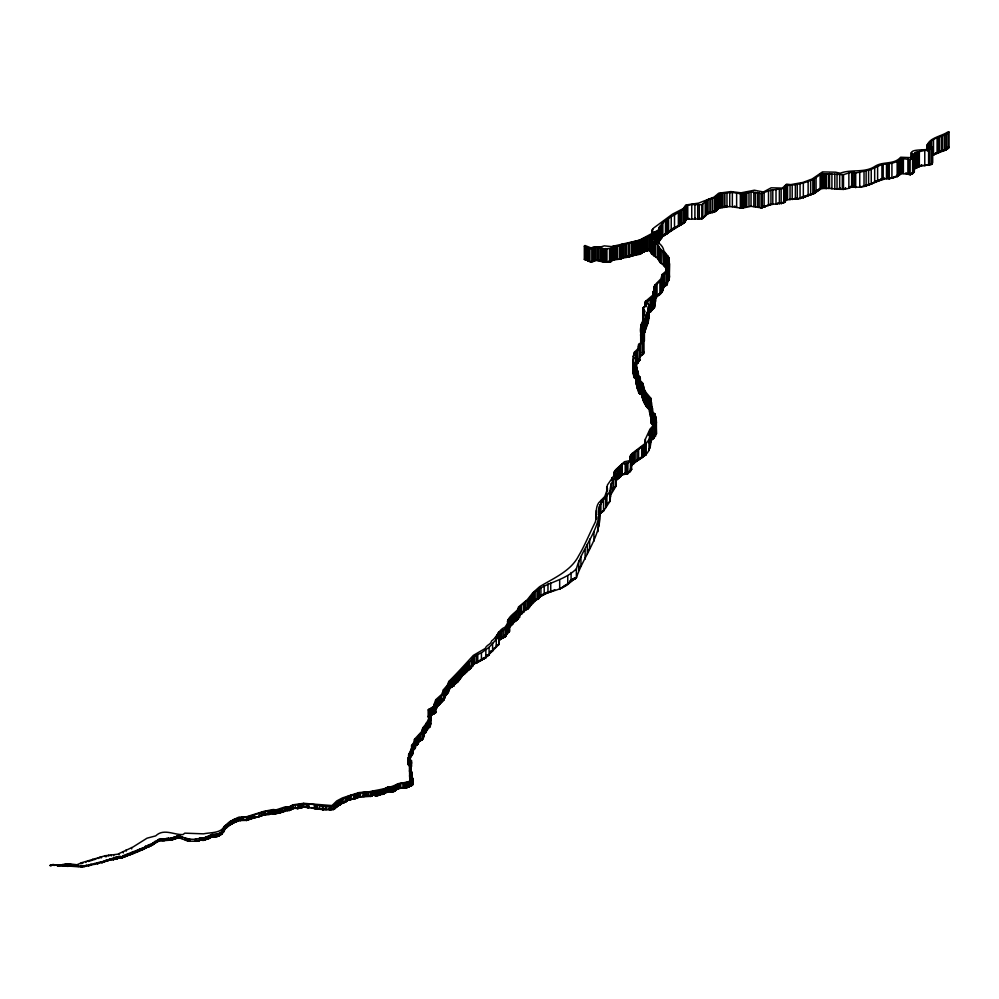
<?xml version="1.0" encoding="UTF-8"?>
<svg xmlns="http://www.w3.org/2000/svg" width="999" height="999" viewBox="0 0 999 999"><rect width="100%" height="100%" fill="white"/><g stroke="black" fill="none" stroke-linecap="round" stroke-linejoin="round"><path stroke-width="1.5" d="M927.234 150.974C924.15 138.049 940.371 137.188 947.764 131.993L949.05 132.105C943.168 137.325 933.116 136.738 928.546 143.968L928.795 146.054L932.567 147.34L931.805 148.963L915.858 152.36L913.81 154.333L913.71 157.555L910.126 159.615L901.51 158.416L897.152 161.526L891.92 163.262L881.93 164.485L871.24 169.38L859.752 172.265L855.693 172.827L851.685 172.128L843.506 174.625L821.166 173.601C811.625 182.355 797.976 184.89 785.626 185.577L785.339 187.275L783.728 188.499L770.953 190.147L761.088 193.469L751.036 191.97L741.845 193.931L732.354 192.42L719.692 193.594L715.321 197.303L707.417 199.85L701.798 204.72L691.745 204.52L686.6 205.432C679.22 215.409 662.262 217.57 658.191 230.282L652.822 234.478L651.648 237.325C655.656 241.783 662.774 243.694 663.86 250.886L669.13 257.854L669.255 266.521L667.569 268.481L666.995 271.441L663.261 275.287L661.962 279.096L655.681 285.477L654.407 294.767L651.086 298.676L646.877 301.611L646.803 302.597L649.075 304.695L648.176 309.515L645.017 319.543L642.145 324.55L644.392 328.434L642.195 330.419L643.056 333.329L641.795 336.775L643.918 340.559L640.272 343.818L639.298 346.491L639.884 347.752L635.164 353.908L636.488 355.894L635.764 362.337L638.261 375.137L640.234 377.235L639.785 380.307L642.619 382.879L643.581 387.949L645.841 392.245L650.749 398.151L652.522 412.063L654.994 413.898L656.43 422.752L653.933 427.122L651.086 429.782L649 439.485L646.203 443.531L632.367 454.12L630.993 455.919L631.58 458.703L630.469 460.726L627.896 463.012L622.215 464.098L615.109 471.615L615.884 475.874L611.051 484.028L610.164 490.834C605.369 499.388 596.191 505.032 598.888 516.233C595.491 535.239 581.368 550.312 576.373 568.806C564.822 580.444 547.764 582.117 535.164 591.52C531.268 594.268 530.244 600.337 525.224 601.623L519.355 607.355L519.592 608.841L518.331 610.576L509.577 618.806L508.741 620.891L509.502 623.376L505.082 628.933L499.413 632.467L498.913 636.55L489.085 647.265L481.418 652.871L474.375 656.018C470.616 662.437 463.623 666.121 459.652 672.102L459.49 672.752C452.997 678.421 447.028 684.128 444.143 692.232L440.147 697.464L436.888 699.962L435.177 704.12L435.864 705.794C429.046 708.154 430.507 710.451 429.92 715.421L430.844 717.919C429.845 721.415 426.298 723.164 425.337 726.735C422.127 729.507 425.799 735.676 422.614 739.347L419.243 741.32L417.944 744.243L415.209 745.916L415.309 748.076L413.374 750.261L412.824 753.658L409.915 759.04M415.209 739.884L415.596 747.302L412.737 749.475L415.309 748.076L415.209 739.884L417.944 738.174L419.243 735.202L422.614 733.241L424.35 728.696M652.822 239.061L652.822 234.478L650.611 235.639L649.85 237.6L651.623 240.21L657.904 245.005C660.039 250.162 665.371 252.435 668.006 257.442L667.195 259.016L668.368 262.662L666.808 264.473L665.858 271.241L662.15 274.5L660.888 278.833L654.77 285.152L653.908 287.55L654.445 289.56L653.059 291.72L653.196 294.83L645.354 301.536L646.453 305.07L643.006 307.804L644.68 311.076L643.431 314.098C644.38 321.216 638.411 326.873 641.121 334.403M823.114 187L813.673 192.819C824.5 182.792 839.472 193.644 851.685 187.025L859.752 187.225L859.752 185.901M651.198 413.386L650.349 413.961L651.111 413.261L650.249 413.748L649.675 412.899L649.612 409.902C643.893 405.569 642.807 398.663 644.417 391.371L642.919 388.873L642.394 383.753L638.848 381.281L636.188 372.127L636.151 367.782L633.89 365.334L633.204 361.7C631.705 359.628 635.664 358.254 633.291 356.531L634.402 352.235L638.548 348.089L638.623 344.405L642.881 341.246C639.897 338.074 639.847 331.98 642.769 329.021L643.056 327.647L641.121 324.613M343.044 799.138L343.044 803.071L347.802 800.336L353.521 798.775L347.802 800.336L335.102 807.217L341.346 803.696L341.346 799.774C350.474 795.254 360.726 791.62 371.216 792.145L373.489 790.796C380.744 792.906 386.725 785.938 394.093 786.925C399.038 781.905 406.893 784.065 412.487 780.069L412.937 778.646L411.176 776.086L412.112 774.774L410.264 773.438L411.85 772.439L410.264 770.691L411.138 768.094L410.152 766.121L411.001 764.934C413.249 761.126 407.854 759.115 409.902 757.504L409.915 753.271L412.824 747.801L413.374 744.367L415.596 741.32M644.417 391.371L645.816 394.468L649.612 398.351L651.685 408.179L651.161 411.888L654.695 415.784L653.146 420.754L654.233 424.363L649.999 429.108L645.317 439.235L645.491 443.169L631.73 453.721L630.144 456.293L630.456 458.878L629.57 460.676L624.45 461.725L615.659 469.73L614.11 472.102L614.722 474.438L607.367 485.077L607.042 490.222L604.782 496.503L598.638 502.884C594.83 508.479 597.152 515.746 595.342 521.99C589.61 533.241 585.114 544.93 578.633 555.844C570.891 571.116 553.596 578.159 539.585 586.725L532.792 592.819L527.297 599.712L518.381 607.105L517.944 609.315C514.71 613.249 508.916 616.083 507.579 621.353L507.942 622.914L504.957 627.26C498.151 629.882 497.402 637.125 491.633 640.883C490.996 644.655 486.426 644.742 485.252 648.438L473.339 655.381C465.284 664.135 457.167 673.214 448.763 681.505L447.277 685.326L443.431 689.722L442.295 695.304M568.556 583.166L576.373 577.784C584.315 554.02 604.083 533.229 599.363 506.331M442.295 692.569L442.17 693.943L435.726 699.737L434.128 704.295L434.827 705.769L428.246 709.765L429.458 712.175L428.946 716.57C428.908 719.892 425.624 724.625 423.176 727.359L422.215 730.931L414.498 739.31L414.498 741.433L411.588 745.629L411.938 747.652L408.603 754.832L408.491 764.809C411.551 766.295 408.154 770.042 410.114 772.764M839.709 188.062L839.672 189.31L840.221 188.037M913.81 154.333L914.31 171.603L912.611 173.689L910.126 174.713L905.731 173.302M650.162 299.176L650.162 312.088L654.407 307.729L655.681 298.526L655.681 285.477M508.653 627.472L519.592 617.22L519.592 608.841M644.417 403.047L642.22 397.452L643.206 395.866L638.848 393.019L637.15 388.024L635.938 381.63L637.012 379.982L633.89 377.335L633.728 362.187M429.008 718.056L428.309 716.832L435.864 712.424L435.177 710.764L436.888 706.68L444.006 699.974L444.143 692.232M663.261 275.287C664.323 283.354 665.159 294.168 655.481 296.978L659.914 294.143L659.914 280.994M410.377 771.128L409.453 765.846L410.139 760.614L407.829 758.441L409.49 756.817L408.603 754.832M669.605 263.724L669.255 279.882L667.569 281.805L666.995 284.703L662.861 287.675M650.611 235.639L646.852 237.45C638.448 241.209 628.92 242.47 620.229 245.816L613.074 246.441L611.026 248.314L604.595 248.888L595.704 247.04L594.929 247.39L594.929 260.714L596.465 259.902L591.146 261.9L584.328 259.403L584.328 246.154L585.002 245.517L591.183 247.977L594.03 246.741L601.273 246.765L604.295 245.854L611.438 246.591L639.31 240.26L652.16 233.354L652.247 229.945L653.746 227.947L672.452 214.161L683.328 208.554L685.726 205.007L698.538 203.134L714.06 197.103L718.668 193.207L730.856 191.583L741.071 192.819L754.37 190.21L763.436 191.995L771.166 187.8L782.404 188.087L786.538 184.166L790.758 184.615L802.946 182.417L812.162 178.996L822.464 171.915L835.551 172.178L840.221 173.214C851.697 168.843 864.859 173.451 875.499 165.984C883.566 161.226 894.192 164.885 900.661 157.23L910.913 157.63L912.262 155.981L911.712 153.172C909.702 147.215 940.696 152.522 927.272 145.392L927.234 144.843M641.246 457.554C652.384 453.284 651.036 439.285 651.086 429.782M499.125 633.466L498.913 644.43L485.851 657.654L472.689 664.173L474.525 662.599M395.454 789.834C398.888 787.1 406.456 789.272 410.764 785.763L412.088 784.652L412.112 774.774M341.346 799.774L333.591 805.694L322.852 806.243C310.951 803.283 298.639 802.934 287.4 807.542L287.4 810.838L293.356 808.079L297.877 808.528L298.951 807.642C289.573 808.366 280.494 814.784 270.567 813.723L263.798 814.834L246.641 820.391L238.586 820.541L228.022 825.773L223.514 830.094L224.226 826.485L229.695 821.64L238.286 817.394L246.84 816.67L263.536 811.425L273.264 809.515L276.036 809.889L285.527 806.755L289.235 806.867L293.356 804.757L303.708 803.321L332.005 805.569L336.725 800.948L342.42 797.926L358.878 792.582L369.38 791.72C378.459 789.722 388.424 788.561 396.803 784.352C401.748 782.155 407.692 783.391 412.088 779.607C410.339 776.111 410.901 773.401 409.877 771.228L410.377 768.468M53.734 864.635L58.616 865.371L66.671 863.81L70.642 864.01L61.414 864.947L58.779 866.083L56.269 865.221C55.245 865.047 48.951 864.36 51.024 865.671L53.734 864.747L67.607 866.358L74.775 865.683L81.881 862.636L105.232 855.718L117.657 854.22L132.892 847.077L147.028 838.186L155.719 835.876C163.711 828.059 174.126 835.127 183.042 834.54L184.84 833.154L203.534 833.84C210.002 832.392 219.768 833.391 223.514 827.509M785.401 186.438L785.339 201.736L783.728 202.859L770.953 204.595L761.088 207.842L751.036 206.318L741.845 208.217L729.757 206.531L719.692 207.742L716.458 209.628L720.566 207.23M653.733 425.899L651.073 422.664L651.685 419.68L650.486 416.521L650.561 404.12M611.051 484.028L610.164 501.061L603.546 510.964L598.364 514.66M595.704 247.04L595.704 260.364L604.595 262.225L609.565 262L612.437 260.09L619.417 259.216L625.187 257.43L625.249 256.718M723.988 193.331L723.988 207.442L727.047 206.156L726.985 206.843L726.985 192.607M53.259 864.485L49.95 865.521L53.734 864.747M907.941 159.103L907.941 174.276L901.51 173.551L897.152 176.573L891.92 178.234C880.369 177.972 871.041 185.939 859.752 187.225L859.752 172.265M424.388 735.426L424.163 733.703L430.332 726.086L430.894 713.661M449.125 682.479L448.376 692.444L442.832 699.225L444.667 698.401L444.617 690.659M49.95 865.521L53.259 864.56L51.898 865.284M652.409 428.209L652.409 439.398L649.712 441.583L655.444 436.163L655.606 423.763M633.766 376.123L632.904 372.377L633.616 370.891L633.578 355.182M649.862 250.362L651.623 253.896L657.904 258.604C659.19 263.436 664.71 264.373 666.233 269.118L666.233 255.619M596.515 519.205L596.903 516.758M348.813 795.978L348.813 799.987L360.477 796.94L371.216 796.328L373.489 795.042C379.595 797.664 384.003 791.42 389.847 790.983L393.156 791.22L399.762 787.736L399.088 788.486L399.101 783.428M601.273 260.127L600.274 260.702L600.387 260.065M649.775 409.041L647.839 407.729L648.751 407.08L646.728 407.142L646.977 405.631M382.167 790.059L382.167 794.38L389.048 791.583L389.148 786.737M152.36 844.305L159.166 840.983L171.341 840.097L178.684 837.699L188.649 841.158L196.528 841.283L200.774 840.022L204.37 840.246L211.888 836.925C217.982 837.911 225.637 833.303 224.912 826.523L230.682 821.44L238.586 817.769L246.641 817.469L263.798 811.775L278.072 810.164L287.4 807.542M224.787 829.794L224.912 826.523M431.106 708.466L430.994 719.642L430.194 721.028L430.332 709.377M634.003 369.642L633.578 367.32M644.467 332.842L648.176 322.24L648.189 306.518M381.293 794.018L382.242 793.93L376.76 795.716L376.76 791.458M408.491 764.809L409.091 763.648L407.829 764.048L410.227 764.984L409.665 765.646M599.363 516.346L599.75 504.632M270.617 813.211L269.206 814.447L265.359 814.535L269.206 814.447L271.528 812.936L270.567 813.723L270.567 810.564M781.156 189.236L781.156 203.646L785.401 201.011L785.626 185.577M241.558 816.907L241.558 819.692L240.26 820.579L242.432 819.455L246.641 820.391L253.009 817.769L253.009 814.759M650.449 414.16L650.561 415.621M246.84 819.555L246.641 820.391L250.974 818.094L250.037 818.231M461.763 669.005L461.85 676.685L458.691 680.744L455.157 683.291M635.064 366.383L635.064 378.384L636.45 378.584L636.163 380.981M410.589 779.47L411.176 779.17L410.264 778.671L411.089 779.657M499.125 641.383L499.413 632.467M588.473 260.652L587.774 260.901L587.687 259.877L588.286 261.301L588.286 248.064L584.328 246.154M651.922 251.835L651.485 253.284L651.485 239.573M622.227 474.163L620.529 475.274L627.896 473.663L631.58 469.43L630.993 466.67L632.367 464.797L632.367 454.12M659.565 227.185L658.878 243.082L658.878 229.27M639.435 381.805L639.435 393.569L641.158 393.806L639.947 393.993L640.222 393.206L638.848 393.019L638.711 380.394M411.513 760.651L411.513 766.221L409.64 768.918L409.665 760.002M902.959 172.777L902.709 173.514L902.709 158.366M322.739 808.216L322.252 809.59L303.571 807.055L297.877 808.528L293.981 808.029L289.036 810.589L289.036 807.267M648.176 322.24L649.075 317.52L649.075 304.695M635.589 241.321L635.589 254.857L636.987 254.608L628.159 257.168L625.187 257.43L625.187 243.893M668.356 231.793L683.366 223.414L686.6 219.28L689.035 218.356M409.553 775.998L410.264 776.023L409.553 775.998L410.127 774.749M785.626 200.125L796.99 198.389L797.277 199.151L803.333 197.59L814.372 193.406L820.117 189.323L820.117 174.6M594.929 260.714L595.242 259.927L591.146 261.9L589.298 261.626L589.298 248.464L588.286 248.064M404.97 782.879L405.332 788.136L402.26 787.537M742.357 206.955L741.845 208.217L746.216 206.181L745.516 206.868L745.516 192.607M308.878 807.492L307.305 807.492L309.603 807.167L308.878 807.492L308.878 803.97M412.937 778.646L412.962 784.265L412.112 784.29L412.662 778.071M626.997 256.656L628.608 256.131L628.159 257.168L632.042 255.02L629.283 256.805L629.283 243.232M407.992 763.661L407.829 758.441M507.504 624.912L507.042 633.99L505.082 636.962L499.4 639.772M643.306 329.208L643.331 354.121L639.797 356.069L643.331 354.121L643.918 352.847L643.918 340.559M864.023 171.578L864.023 186.501L869.093 184.116L868.593 185.165L876.148 181.094M611.051 494.318L615.884 486.301L616.021 474.55M635.589 254.857L636.188 254.146L633.428 255.457L635.289 254.283L633.428 255.457L633.428 241.895M390.484 787.349L390.484 791.757L391.133 791.807L388.536 791.146L386.888 791.932L386.888 787.562M684.877 208.292L684.877 222.215L662.762 236.326L659.565 240.984M290.359 809.652L289.036 810.589L293.981 808.029M299.613 804.52L299.613 807.954L303.708 806.767L307.567 806.892L303.571 807.055L303.708 803.321M268.843 814.048L269.618 813.648L267.982 814.197L267.982 811.101M375.636 794.28L374.95 795.616L378.109 794.767L375.774 795.816L375.774 791.57M54.495 864.884L53.009 864.984L81.618 867.007L88.511 865.821L115.385 858.616L121.279 858.016L134.028 853.358L144.43 848.838L144.793 846.653L151.561 843.918L159.166 839.197L171.341 838.223L178.684 835.639L185.939 838.386C190.734 839.497 196.204 839.997 200.774 837.736L203.359 838.198L211.888 834.452L218.356 833.803L221.84 831.53L224.787 827.222M391.133 787.387L391.133 791.807L393.656 791.583L396.753 789.297L396.753 784.764M586.7 247.028L586.7 260.302L586.738 259.253L585.302 259.79L585.764 258.966M466.221 671.278C471.328 669.78 472.465 663.935 477.047 661.975M144.43 848.838L149.4 845.666M458.691 673.563L458.691 680.744C455.519 684.627 450.636 686.675 447.864 691.008L448.851 691.121L448.976 683.204M801.985 197.49L800.062 198.489L802.147 197.228L800.062 198.489L800.062 183.903M508.816 628.271L510.414 626.198L510.414 617.994M297.477 807.916L297.877 808.528L298.301 807.816M913.173 169.655L919.342 166.508L931.805 164.198L932.567 162.575L932.567 147.34M639.472 357.417L642.07 354.87L642.045 335.327M663.261 288.499L664.572 286.401L664.572 273.227M723.988 207.442L725.699 206.331L723.988 207.442L725.049 206.531M69.555 865.783L83.941 866.021L101.836 861.825L115.385 857.404L120.142 856.493L121.279 856.755L121.279 858.016L122.415 857.791L122.827 855.831L144.43 847.327M122.415 857.791L125.462 855.644L122.827 857.154L122.827 855.831M643.094 308.529L643.094 321.278L643.693 306.681M523.164 611.176C532.617 606.505 536.95 595.691 547.627 592.057M426.373 728.92L425.924 729.607L426.873 729.595L426.873 723.338M924.013 165.085L925.211 164.922M528.421 599.8L528.421 608.341L525.224 610.114L519.355 615.734L519.592 617.22M626.548 463.236L626.548 473.863L631.58 469.43L631.58 458.703M529.108 598.963L529.108 607.517L527.297 608.254L528.396 606.743M631.081 465.134L630.706 465.659L643.856 456.043L643.856 445.067M599.75 514.622L600.911 512.924L600.911 502.909M810.651 180.07L810.651 194.705L811.138 193.993M641.708 447.015L641.708 457.929L633.978 462.624L635.102 462.162L635.102 451.486M277.66 812.512L275.662 813.661L276.873 812.874L275.662 813.661L275.662 810.439M926.16 164.91L928.608 165.185L929.207 164.323L924.774 165.597L924.774 150.275L921.952 149.912M403.109 787.487L402.759 783.266M638.548 360.364L639.884 360.027L638.548 359.515L639.298 358.778L639.884 360.027L635.963 363.599L637.924 362.912L639.884 360.027L639.884 347.752M644.168 400.611L642.919 400.574L643.581 399.625M364.111 792.482L364.111 796.628L365.634 795.579C361.426 797.664 368.806 794.33 370.317 796.39L371.104 795.266M913.81 169.555L917.132 166.284M787.249 198.639L786.45 199.75L786.45 185.19M406.306 782.966L406.306 787.874L409.44 785.826M740.346 193.806L740.346 208.104L741.071 207.118M412.712 746.54L412.824 753.658L411.938 753.496L412.712 752.434L411.576 752.197M601.823 259.89L601.073 260.914L601.073 247.565M59.166 865.246L58.779 866.083L58.616 865.371M803.333 183.004L803.333 197.59L804.195 196.428M340.422 800.449L340.422 804.357L333.591 809.427L322.852 809.864L322.252 805.968M450.124 680.931L450.124 687.986L447.864 691.008L448.976 690.234M444.143 699.088L444.617 697.552M430.332 715.846L435.864 712.424L435.864 700.586M386.888 791.932L387.849 791.27L382.167 794.38L382.617 793.793M636.987 254.608L644.005 251.199L640.446 254.046L636.987 254.608L636.987 241.046M656.38 420.467L656.43 433.978L654.233 435.601M635.814 364.91L637.924 362.912L637.924 350.686M655.681 298.526L656.83 296.578L656.83 283.504M641.795 383.129L641.795 394.892L642.619 394.63L641.52 394.617L642.619 394.63L642.494 396.041M471.228 660.464L471.228 667.832L460.751 676.51M406.306 787.874L412.487 785.089L412.937 783.74L412.1 782.766M422.614 733.241L422.614 739.347L419.243 741.32L419.243 735.202M668.368 276.061L669.305 274.95L668.855 260.177M224.226 826.485L224.226 829.045L235.077 821.702L230.682 824.138L230.682 821.44M525.224 601.623L525.224 610.114L522.002 612.537L520.979 613.711L521.653 614.11L521.653 605.694M389.985 787.187L389.985 791.583L389.048 791.583L389.048 787.212M391.645 787.287L391.645 791.72L393.156 791.22L392.819 787.15M226.386 824.824L226.511 827.996L224.226 829.045L227.547 826.847L227.547 824.237M533.503 593.031L533.503 601.648L531.905 602.472L539.248 598.201L539.248 589.497M377.672 791.245L377.672 795.529L380.257 794.118L378.384 795.379L378.384 791.096M686.6 205.432L686.6 219.28L701.798 218.831L707.417 213.948L715.321 211.476L718.406 208.466L718.543 194.081M713.611 211.426L712.649 212.512L714.06 211.301L712.649 212.512L712.649 198.314M430.744 708.803L430.744 715.309L428.309 716.832L429.345 715.172M597.702 259.915L597.277 260.389L597.277 247.04M235.289 819.255L235.289 822.04L236.85 820.878M260.989 813.186L260.989 816.27L261.95 815.234L259.315 816.695L253.621 817.994L253.621 814.984M949.05 132.105L949.05 147.502L946.253 149.75L933.503 154.92L933.503 139.598M506.193 627.21L506.193 635.239L504.957 635.314L509.502 631.493L509.577 618.806M881.93 164.485L881.93 179.495L883.091 178.247L882.229 178.496M349.076 795.591L349.076 799.6L343.044 803.071L346.578 801.098L346.578 797.115M609.565 248.589L609.565 262L611.438 260.027M399.101 787.999L395.217 790.109M306.606 806.792L306.156 807.254L306.156 803.758M626.098 472.877L622.215 474.662L615.659 480.232L620.816 476.436L620.816 465.884M587.712 550.586L589.647 548.638L589.647 539.098M638.848 393.019L639.785 392.095L638.711 392.182M411.376 760.276L411.251 766.882L409.64 768.918L410.976 768.543L410.939 762.287M915.858 152.36L915.858 167.62L917.369 166.146M502.647 636.675L498.701 639.597L505.731 636.138L505.731 628.096M390.484 791.757L389.985 791.583M316.833 808.391L312.849 807.829L317.532 809.128L318.394 808.291M584.328 259.403L585.002 258.753M302.085 804.22L302.085 807.679L302.722 803.621M353.509 795.241L353.509 799.3L354.208 798.626M394.355 790.496L392.819 791.608L396.528 789.734L396.528 785.202M608.191 502.922L610.164 501.061L610.164 490.834M808.129 181.031L808.129 195.617L809.689 194.33L803.333 197.59L804.994 196.016M711.825 211.8L710.764 212.799L710.764 198.626M299.613 807.954L300.05 804.12M539.385 596.815C549.438 590.446 562.749 590.684 571.091 581.468L571.091 572.527M346.578 801.098L345.329 802.247L345.329 798.288M667.307 281.656L669.255 279.882L669.305 261.551M636.962 375.037L636.962 386.913L638.261 387.013L637.15 388.024L637.062 375.587M499.413 640.359L501.598 638.548L501.598 630.569M386.026 787.999L386.026 792.357L387.849 791.27L382.167 794.38L383.004 793.618M611.538 247.839L611.538 261.301L609.565 262L613.811 259.34L613.074 259.902L613.074 246.441M655.506 300.811L654.47 301.735L655.456 301.91L655.506 287.737M409.727 771.965L409.453 761.35M407.305 787.037L405.332 788.136L408.017 786.762L405.332 788.136L405.332 783.278M399.762 787.736L397.627 789.023L397.627 784.465M621.803 257.655L622.577 257.28L619.417 259.216L623.051 257.093L619.417 259.216L619.417 245.717M263.798 814.834L265.422 814.26L263.798 814.834L263.798 811.775M664.997 253.334L664.997 266.87L666.383 266.845L664.035 265.771L664.909 265.022M137.6 850.087L137.6 851.573L151.561 845.516L158.941 840.758M234.053 819.242L234.053 822.015L228.022 825.773L230.532 823.863L228.022 825.773L229.533 824.962L229.533 822.277M579.045 567.345L580.931 565.721L580.931 556.418M329.695 806.156L329.695 809.802L333.591 809.427L334.877 808.616L334.877 804.857M913.373 169.443L915.746 167.432M662.762 222.465L662.762 236.326L666.72 233.816L666.72 219.93M645.841 403.871L645.067 404.533L645.067 392.944M295.929 807.916L295.354 808.403L295.354 805.019M654.845 298.926L656.468 297.577L656.468 284.515M781.156 203.646L785.339 201.736L785.339 187.275M329.782 809.19L328.571 809.315L330.319 809.265L329.046 809.802L329.046 806.181M381.668 794.043L379.795 794.63L379.795 790.359M410.477 778.92L409.715 778.533L409.553 770.704M897.452 175.087L897.152 176.573L899.15 175.137L899.15 160.027M916.907 152.347L916.907 167.607L918.581 166.246M716.333 208.816L718.805 207.505M715.421 210.327L714.797 210.826L717.694 209.403L717.694 195.192M147.964 845.341L147.964 846.902L149.063 846.653L154.608 843.343L154.608 841.658M633.428 255.457L634.565 254.545M740.346 208.104L741.67 207.055M701.798 204.72L701.798 218.831L706.318 215.247L706.318 201.111M238.586 817.769L238.586 820.541L240.409 819.979L239.211 820.516L239.148 817.332M242.432 819.455L241.271 820.366L241.271 817.557M789.635 199.201L790.758 199.188M453.996 678.483L453.996 685.601L453.209 685.351L455.819 683.291L455.819 676.148M685.401 219.892L687.262 218.444M924.774 165.597L925.561 164.985M625.187 257.43L626.048 256.768M413.374 749.575L415.309 748.076L413.723 748.413M701.798 218.831L705.219 216.196L705.219 202.06M377.672 795.529L378.883 794.605M391.645 791.72L392.669 791.108L391.133 791.807L391.808 791.295M668.668 271.653L669.13 257.854M436.888 699.962L436.788 707.966L434.84 709.452L436.238 708.84L436.238 702.147M678.358 212.088L678.358 226.074L685.576 220.966L685.576 207.068M252.372 815.259L252.372 818.256L253.009 817.769L250.437 818.993L250.437 816.021M455.082 683.304L459.49 679.932L459.652 672.102M450.124 687.986L448.763 688.511L453.996 685.601L452.447 685.938M393.656 787.112L393.656 791.583L396.528 789.734L395.542 790.484L395.542 785.963M438.736 698.276L438.736 705.044L435.864 707.242L436.838 707.142M389.048 791.583L389.847 790.983M632.429 241.933L632.429 255.482L633.129 254.945L631.743 255.544L631.743 242.008M424.388 732.841L426.061 732.304L426.061 726.036M334.215 808.104L340.422 804.357L335.577 807.267M411.938 753.496L412.712 752.909M387.412 786.962L387.412 791.283L382.167 794.38L384.378 792.806M910.126 159.615L910.126 174.713L914.31 171.603L914.41 153.446M371.216 792.145L371.216 796.328L372.664 795.241L372.664 791.021M393.656 791.583L396.528 789.734M630.918 255.12L628.159 257.168L628.159 243.606M646.203 443.531L646.203 454.545L636.363 460.539L642.482 457.18L642.482 446.241M474.625 662.724L472.689 664.173L475.212 662.749M284.016 810.826L282.18 812.199L282.18 808.953M900.274 159.128L900.274 174.263L897.152 176.573L897.152 161.526M424.163 733.703L426.061 732.304L424.85 732.317M250.437 818.993L251.835 817.956L248.763 819.367L248.763 816.42M262.138 812.437L262.138 815.509L263.536 814.485L260.989 816.27M366.171 795.666L365.334 796.265L365.334 792.12M599.425 259.965L598.651 260.527L598.651 247.19M58.267 865.646L55.382 864.822M508.978 627.21L511.401 625.424L511.401 617.182M643.806 352.285L642.794 353.022L643.806 352.285L642.282 352.297M235.077 821.702L230.682 824.138L239.148 820.092L238.286 820.142M800.062 198.489L801.46 197.477M524.375 602.784L524.375 611.251L520.979 613.711L523.801 612.125L523.801 603.671M512.125 623.463L514.335 621.853L514.335 613.548M649.612 398.351L649.675 412.899L651.111 413.261M876.498 181.069L874.674 182.355L874.674 167.345M228.022 825.773L234.053 822.015M770.579 203.983L768.506 205.444L768.506 191.021M52.522 864.622L51.024 865.559M428.309 716.832L433.091 713.673L428.309 716.832L428.246 709.765M619.63 466.87L619.63 477.41L615.659 480.232L618.169 478.783L618.169 468.244M600.324 513.249L603.546 510.964L603.546 500.886M445.467 695.192L447.515 693.743L447.515 686.788M375.774 795.816L376.985 794.954L376.361 794.467L374.95 795.616L374.95 791.395M622.639 257.492L620.916 258.704L620.916 245.205M531.905 602.472L534.215 600.836L534.215 592.207M249.438 818.418L246.641 820.391L246.204 819.667M460.152 677.31L462.812 675.324L462.812 668.044M423.751 733.928L426.061 732.304L423.963 733.428M396.803 788.86L395.954 789.472L398.489 788.186L395.954 789.472L398.489 788.186L398.489 783.628M624.787 256.843L623.551 257.705L623.551 244.193M639.148 240.821L639.148 254.445L646.116 250.349L645.179 250.537M639.497 356.094L643.331 354.121L642.881 353.546L643.918 352.847M153.509 842.507L153.509 844.143L151.561 845.516L151.561 843.918M612.424 488.711L615.884 486.301L615.884 475.874M397.927 788.248L397.19 788.76L397.19 784.24M812.861 179.433L812.861 194.081L820.117 189.323L810.651 194.705L812.162 193.656M539.373 596.59L541.77 594.917M442.832 699.225L444.617 697.989L443.506 698.563M241.558 819.692L240.26 820.579L240.26 817.781M639.31 253.846L642.807 251.548M944.704 135.09L944.704 150.474L949.05 147.502L947.764 147.415M204.37 837.936L204.37 840.246L206.044 839.272L206.044 836.937M559.677 580.344L559.677 589.123L576.373 577.784L576.373 568.806M252.372 818.256L253.496 817.494M415.209 745.916L417.944 744.243L417.944 738.174M409.091 763.648L407.942 764.435L407.992 758.054M378.384 795.379L380.257 794.118M412.112 784.29L412.937 783.74L411.863 783.204M559.677 589.123L566.021 584.865M722.265 207.005L721.266 207.667L721.266 193.544M655.456 301.91L654.445 302.585L655.257 302.797L655.244 287M881.018 179.071L877.621 181.343L877.621 166.383M941.408 135.926L941.408 151.311L943.056 150.212L937.087 153.122L937.087 137.737M229.533 824.962L227.485 826.335L228.546 825.661L228.546 823.001M354.533 794.942L354.533 799L356.556 797.652L355.369 798.164M619.83 476.386L621.828 475.062L621.828 464.51M467.619 670.242L471.228 667.832L466.558 670.404L471.228 667.832M764.11 206.456L762.312 207.655L762.312 193.257M843.506 174.625L843.506 189.46L845.604 188.062M507.504 632.991L509.09 631.942L509.09 623.826M384.702 792.594L386.313 791.72L383.853 793.156L385.901 791.995M116.234 857.567L116.234 858.753L117.095 858.853L120.205 857.067M124.525 855.531L124.525 856.855L131.244 853.358L127.31 855.594L127.31 854.257M803.333 197.59L806.58 195.442M409.677 757.392L410.851 756.618L410.851 750.811M391.133 791.807L392.27 791.058M410.801 775.536L410.764 785.763L412.487 785.089L412.487 780.069M453.209 685.351L455.119 684.103L455.119 676.972M705.644 214.86L709.452 212.375L708.503 212.75M284.415 810.751L282.18 812.199L285.552 810.539M889.235 178.858L891.995 177.66L889.235 178.858L889.235 163.886M944.804 149.675L945.628 149.151M297.877 805.107L297.877 808.528L299.463 807.504M355.944 798.426L358.878 796.69L355.944 798.426L355.944 794.355M408.803 786.363L410.114 785.526L409.003 786.088M622.901 257.43L620.916 258.704L623.301 257.367M629.283 256.805L632.042 255.02M459.64 678.109L462.25 675.836L462.25 668.543M221.84 831.53L221.84 834.003L218.356 836.238L218.356 833.803M322.852 806.243L322.852 809.864L324.675 808.691M626.198 243.893L626.198 257.455L627.772 256.443M112.987 858.491L112.987 859.652L114.086 859.44L115.385 858.616L115.385 857.404M173.789 838.523L171.341 840.097L171.341 838.223M513.149 622.901L511.013 624.275L513.111 623.576L513.149 614.61M671.053 229.695L674.862 227.26M937.087 153.122L939.672 151.473L932.991 155.207M371.216 796.328L372.352 795.604L372.352 791.395M640.559 382.417L640.559 394.193L641.158 393.806M493.843 648.301L496.278 646.753L496.278 638.91M472.764 658.566L472.764 666.008L471.59 665.309L485.851 657.654L485.851 650.074M196.528 839.123L196.528 841.283L199.313 840.758L200.125 840.234L200.125 837.949M419.717 740.334L423.064 738.199L423.176 731.593M766.483 205.657L764.123 207.155L764.123 192.757M640.384 355.12L639.81 355.469L643.331 354.121M248.901 818.955L246.641 820.391L246.641 817.469M717.02 208.754L719.043 207.48M504.957 635.314L507.042 633.99L507.042 625.923M661.201 279.77L661.201 292.957L657.292 295.417L659.914 294.143M463.449 674.025L467.095 671.728L467.095 664.385M450.287 687.162L453.996 685.601L451.848 686.95L451.848 679.857M213.823 834.64L213.823 837.087L216.246 835.564M642.32 238.724L642.32 252.31L646.116 250.349L638.461 254.458L638.461 240.846M643.306 238.486L643.306 252.11L649.937 249.238M764.572 206.231L762.312 207.655L764.822 206.219M876.173 181.194L871.24 184.278L871.24 169.38M650.386 248.951L646.852 251.149L646.852 237.45M623.076 473.676L620.529 475.274L625.961 472.877M626.548 473.863L630.469 471.403L630.469 460.726M490.159 652.547L492.594 651.023L492.594 643.319M382.167 794.38L386.913 791.408M382.692 789.984L382.692 794.305L384.952 792.894L384.952 788.561M810.651 194.705L812.662 193.456M527.297 608.254L530.094 606.505L530.094 597.976M176.748 837.337L171.341 840.097L176.885 837.349M333.167 808.715L329.695 809.802M649.675 412.899L650.811 412.2M609.565 262L612.162 260.402L612.162 246.94M649.3 311.95L651.935 310.314L651.935 297.39M881.081 179.208L877.621 181.343L880.906 179.483M635.189 461.7L642.482 457.18L637.325 459.827M500.749 638.448L505.731 636.138L503.209 637.687L503.209 629.67M661.475 236.988L667.931 233.017L667.931 219.156M770.766 204.058L768.506 205.444L771.053 204.208M512.425 616.121L512.425 624.387L509.403 626.473M217.57 835.401L215.072 836.95L215.072 834.515M221.341 833.079L223.851 831.53L223.851 828.995M260.876 815.733L258.404 816.52M674.987 227.335L671.103 229.72L677.16 226.161M761.088 193.469L761.088 207.842L763.436 206.393L762.574 206.368M652.285 309.028L654.407 307.729L654.407 294.767M524.35 610.439L529.108 607.517L525.437 609.427M407.979 782.217L407.979 787.162L409.565 786.201L409.565 781.206M128.646 853.92L128.646 855.269L134.303 852.472M660.189 237.787L666.72 233.816M661.962 279.096L661.962 292.282L657.792 294.817L661.201 292.957M279.408 809.864L279.408 813.086L283.778 810.414M662.362 236.014L671.228 230.632L671.228 216.683M625.187 463.186L625.187 473.801L630.469 471.403L630.344 470.217M872.052 183.092L868.593 185.165L868.593 170.267M539.448 596.665L545.766 592.857M116.796 857.342L112.987 859.652L114.935 858.89L114.935 857.691M174.026 837.125L174.026 839.123L176.061 837.886M405.332 788.136L406.431 787.474M716.708 196.316L716.708 210.514L714.61 211.776L714.61 197.59M399.413 783.716L399.413 788.311L400.624 787.574L399.088 788.486M704.532 215.859L707.155 214.285L707.155 200.175M666.321 282.555L667.569 281.805M514.335 621.853L511.625 623.289L516.795 620.192L516.795 611.863M471.59 665.309L473.963 663.885L473.963 656.368M217.133 834.128L217.133 836.55L222.128 833.553L222.128 831.068M629.52 255.732L630.344 255.232M643.306 252.11L647.177 250M717.182 208.978L719.667 207.492M766.708 205.607L764.123 207.155L767.707 205.132M816.645 190.772L822.851 187.075M848.863 172.715L848.863 187.6L851.16 186.226M932.904 154.745L935.364 153.284M213.823 837.087L216.321 835.701M286.676 809.989L285.377 810.763L285.377 807.517M679.62 224.688L682.092 223.214M918.069 151.723L918.069 166.97L921.952 165.16L919.342 166.508L919.342 151.286M476.223 663.086L485.851 657.654L476.223 663.086L476.223 655.556M211.751 836.862L208.104 839.035L208.104 836.7M430.407 712.549L430.332 726.086L426.685 728.259L429.97 726.81L430.094 716.008M644.068 250.899L640.272 253.147L643.943 251.186M932.854 155.207L939.285 151.398M212.775 836.25L208.853 838.586L208.853 836.238M278.072 810.164L278.072 813.373L281.306 811.463M335.676 807.229L338.199 805.731L338.199 801.847M356.843 793.818L356.843 797.889L358.878 796.69M641.046 457.654L644.767 455.469L644.767 444.48M60.902 864.847L59.703 865.409M204.37 840.246L209.353 837.324M427.572 728.209L429.97 726.81M638.461 254.458L643.831 251.323L641.246 252.697M663.361 286.825L666.995 284.703L666.995 271.441M101.836 861.825L101.836 862.824L105.794 860.514M479.72 660.414L489.085 654.944L489.085 647.265M342.02 799.4L342.02 803.333L349.076 799.6L347.802 800.336L347.802 796.34M407.28 782.529L407.28 787.449L409.752 786.001L409.752 781.006M659.34 239.548L661.713 238.174L661.713 224.338M878.546 180.107L874.674 182.355L878.658 180.257M916.907 167.607L920.491 165.522L919.417 165.572M460.477 676.348L465.259 673.551L465.259 666.246M381.943 793.993L381.206 794.417L381.206 790.134M866.133 185.277L859.752 187.225M915.858 167.62L918.231 166.246M507.23 632.804L509.502 631.493L509.303 622.365M217.395 835.601L215.072 836.95L217.42 835.826M219.73 834.252L223.227 832.242L223.227 829.707M513.111 623.576L510.277 625.212L512.425 624.387M112.687 859.09L115.335 857.567M709.864 212.55L707.417 213.948L707.417 199.85M645.541 237.5L645.541 251.161L649.55 248.876M776.011 189.798L776.011 204.271L778.196 203.022M511.625 623.289L515.671 620.978L515.671 612.674M97.502 862.899L97.502 863.848L100 862.412M429.483 716.907L428.646 717.382L428.646 710.913M539.448 597.04L550.899 590.884M116.995 857.367L112.987 859.652L116.97 857.429M388.536 791.146L387.749 791.595L387.849 786.937M650.361 249.226L647.364 250.861L647.364 237.163M455.182 683.466L457.567 682.092L457.567 674.937M706.842 213.861L710.714 212.337M535.002 599.575L535.889 599.075M500.849 638.274L506.193 635.239M662.325 236.151L668.568 232.642L668.568 218.781M136.438 851.385L132.405 853.658L132.405 852.259M910.126 174.713L913.71 172.702L913.785 155.182M632.155 464.535L634.303 463.324L634.303 452.622M618.606 477.684L620.816 476.436L618.356 477.522M115.247 857.666L111.364 859.852L111.364 858.69M124.525 856.855L128.609 854.57M481.518 659.203L484.04 657.779M486.563 656.368L489.085 654.944L486.525 654.82M666.383 233.341L671.228 230.632L668.493 231.868M661.176 236.8L667.931 233.017M617.295 478.721L619.63 477.41M141.633 848.476L141.633 849.949L149.6 845.703M302.085 807.679L303.708 806.767L302.809 807.317L302.809 803.858M342.02 803.333L349.076 799.6L335.602 806.63L344.48 801.76M343.044 803.071L347.153 800.773L347.153 796.777M589.298 248.464L592.719 248.614L594.929 247.39M648.663 249.275L644.879 251.386L644.879 237.737M647.364 250.861L649.924 249.425M812.861 194.081L816.058 192.295L816.058 177.635M933.004 154.845L939.31 151.336M891.92 163.262L891.92 178.234L893.83 177.173M538.399 597.664L540.921 596.266L540.921 587.537M448.763 688.511L453.996 685.601M432.467 707.804L432.467 714.322L435.864 712.424L433.678 713.348M410.277 778.034L409.715 778.533L410.414 778.496M671.241 229.795L684.877 222.215L678.358 226.074L680.831 224.775L680.831 210.777M646.116 250.349L642.732 252.223L642.732 238.624M261.95 815.234L259.315 816.695L259.315 813.623M354.533 799L358.079 797.04M409.34 781.493L409.34 786.475L408.479 786.95L408.479 781.992M843.506 189.46L845.803 188.187M649.625 311.601L651.935 310.314M625.187 473.801L629.57 471.378M538.836 597.302L544.205 594.33L544.205 585.589M109.74 859.764L107.105 861.225L107.105 860.139M127.597 854.819L123.551 857.055L123.551 855.743M613.811 259.34L612.437 260.09L612.437 246.641M647.015 250.137L644.392 251.586L644.392 237.937M869.093 184.116L866.121 185.764L866.121 170.804M128.646 855.269L133.991 852.322M207.005 838.486L203.359 840.496L203.359 838.198M366.908 791.97L366.908 796.128L370.13 795.641L370.317 796.39L372.877 794.967M626.198 257.455L628.608 256.131M944.704 150.474L947.964 148.689L947.964 133.292M640.634 457.742L645.491 454.17L646.203 454.545L642.482 456.406L646.203 454.545L645.641 453.646M599.462 513.199L603.546 510.964L599.862 512.437M554.782 589.622L550.736 591.845L550.736 583.041M569.63 581.48L576.373 577.784L573.488 578.521M84.216 865.584L81.618 867.007L81.618 866.295M141.633 849.949L143.731 848.788M636.188 254.146L634.153 255.257L634.153 241.696M513.611 621.503L518.331 618.93L518.331 610.576M91.084 864.41L88.511 865.821L88.511 865.034M428.246 716.208L432.317 713.985L430.669 714.422M407.28 787.449L409.565 786.201M86.588 865.296L83.941 866.745L83.941 866.021M949.05 147.502L942.731 150.936L942.731 135.539M217.133 836.55L221.84 834.003M428.209 727.235L430.332 726.086M717.245 208.729L719.68 207.405M645.541 251.161L649.637 248.951M808.129 195.617L810.139 194.53M522.002 612.537L524.375 611.251M460.439 676.161L465.846 672.814L465.846 665.484M152.023 844.255L158.579 840.708M436.888 706.68L435.864 707.242L438.037 705.918L438.037 699.175M431.106 714.997L435.864 712.424M206.119 838.473L202.46 840.459L202.46 838.149M353.509 799.3L356.556 797.652M362.362 796.378L363.986 796.203M396.466 789.285L398.489 788.186M891.92 178.234L895.579 176.274M524.475 610.464L528.421 608.341L526.923 609.552L526.923 601.036M854.757 186.226L852.671 187.337L852.671 172.44M500.437 638.324L502.734 637.087M463.873 673.463L467.482 671.028L467.482 663.686M154.608 843.343L147.964 846.902L155.132 842.906L155.132 841.183M262.138 815.509L264.423 814.285M702.796 217.133L699.275 219.006L699.275 204.895M819.205 188.936L822.864 186.988M881.93 179.495L884.602 178.084L883.178 179.221L883.178 164.211M461.6 675.811L463.923 674.562L463.923 667.282M279.408 813.086L283.828 810.738L280.532 812.599L280.532 809.365M664.173 234.54L665.172 234.016M525.137 609.203L525.936 608.778M408.741 764.01L407.942 764.435L410.227 764.984M663.511 286.813L666.246 285.377L666.321 269.343M334.166 808.191L336.151 807.142L336.151 803.321M552.022 590.571L547.964 592.694L547.964 583.903M569.605 581.331L576.373 577.784L573.438 578.796M137.6 851.573L143.057 848.7M144.281 848.051L147.028 846.603M155.357 842.232L158.092 840.796L149.962 845.029M136.476 851.585L132.405 853.658L143.157 848.601M166.496 839.385L163.886 840.758L163.886 838.935M715.272 210.664L717.694 209.403L712.649 212.512L716.708 210.514M338.586 804.719L344.78 801.498M912.062 172.765L914.31 171.603M650.099 249.475L648.101 250.512L648.101 236.813M177.859 837.524L175.549 838.71L175.549 836.712M278.072 813.373L281.493 811.6M418.593 741.433L422.614 739.347M630.706 465.659L632.941 464.185L632.941 453.496M571.003 580.544L576.373 577.784L572.277 579.345M407.979 787.162L409.34 786.475M928.296 164.598L928.608 165.185L932.379 163.249L932.379 148.002M109.815 859.402L105.894 861.4L105.894 860.326M153.509 844.143L149.85 846.028L149.85 844.442M219.83 834.727L222.128 833.553L219.768 834.689M669.717 230.707L674.512 228.272L674.512 214.285M792.195 185.04L792.195 199.538L794.28 198.639L797.277 199.151L799.475 198.027M665.858 284.465L667.457 283.654L667.569 268.481M507.092 632.954L509.09 631.942M486.301 656.355L489.085 654.944L486.525 655.731M419.243 741.32L422.227 739.822L422.227 733.703M761.088 207.842L763.698 206.518M901.385 173.314L896.79 175.624L900.274 174.263M98.302 862.487L94.418 864.447L94.418 863.548M659.377 293.569L661.962 292.282M438.736 705.044L435.726 706.443L440.147 704.245L440.147 697.464M651.91 308.966L654.407 307.729L653.383 307.28L654.407 307.729L652.047 308.591M727.047 206.156L724.887 207.218L724.887 193.082M783.391 202.01L785.401 201.011M651.311 439.622L653.933 438.324L653.933 427.122M516.795 620.192L512.637 622.227L518.331 618.93L515.309 620.254M498.701 639.597L505.731 636.138M97.502 863.848L100.2 862.524M275.399 813.011L276.036 813.111L274.762 813.735L274.762 810.501M648.788 312.699L651.086 311.576L651.086 298.676M109.615 859.315L104.258 861.937L104.258 860.888M435.726 706.443L439.073 704.819L439.073 698.051M382.692 794.305L384.515 793.431L384.515 789.098M639.148 254.445L641.071 253.521L641.071 239.885M941.408 151.311L943.668 150.225M664.235 286.039L666.995 284.703L664.198 285.726M632.429 255.482L633.716 254.87M527.697 607.654L530.094 606.505M684.153 221.641L685.576 220.966M530.619 603.783L532.467 602.909L532.467 594.318M165.447 839.472L162.912 840.671L162.912 838.848M496.603 645.516L498.913 644.43L498.913 636.55M489.997 652.247L492.594 651.023L490.634 650.936M101.836 862.824L107.105 860.351M226.386 827.397L227.547 826.847M794.28 198.639L796.99 198.389M918.069 166.97L921.952 165.16M439.685 703.146L441.758 702.185L441.758 695.366M415.522 745.366L417.944 744.243L415.646 744.942M455.819 683.291L453.983 684.14L458.129 681.655L458.129 674.5M457.579 680.244L459.652 679.295M434.827 712.399L435.926 711.887L434.577 711.925M570.953 580.257L576.373 577.784M609.19 261.039L606.942 262.063L606.942 248.676M848.863 187.6L851.185 186.551M276.036 813.111L273.689 814.173L273.689 810.951M297.877 808.528L300.05 807.542L298.826 808.303L298.826 804.882M412.088 784.652L412.962 784.265L410.102 785.863L410.102 780.856M432.467 714.322L435.139 713.124L435.177 704.12M76.911 865.609L74.388 866.108M60.902 865.146L58.779 866.083L59.965 864.884M174.026 839.123L177.76 837.474M776.011 204.271L778.621 203.134M236.538 821.228L239.148 820.092L237.6 821.103L237.6 818.306M409.665 767.569L411.251 766.882M635.976 363.748L637.924 362.912L636.438 362.924M532.792 601.448L534.215 600.836M302.722 807.055L300.761 807.542M331.193 809.265L330.207 809.677L330.207 806.031M519.48 615.009L521.653 614.11M411.725 754.12L412.824 753.658M58.267 865.921L59.166 865.559M360.352 796.465L357.767 797.527L357.767 793.431M410.264 778.671L409.902 757.504M356.843 797.889L359.178 796.94M650.249 439.81L653.933 438.324M410.764 785.763L412.487 785.089L411.426 785.664L411.426 780.669M631.73 464.335L634.303 463.324M652.572 232.68L656.218 231.244L656.218 241.995M613.074 259.902L615.172 259.078M399.413 788.311L401.373 787.549L400.724 788.011L400.724 783.366M411.888 752.746L412.712 752.434M891.183 177.597L887.861 178.858L887.861 163.836M322.852 809.864L325.362 808.915M637.062 387.462L638.261 387.013M76.561 865.371L72.939 866.145M393.156 791.22L392.132 791.595L392.132 787.15M54.058 865.484L55.382 864.997M651.011 412.937L650.099 413.261L650.099 401.723M649.2 442.894L650.636 442.395L650.636 431.256M319.405 808.303L319.705 809.252L321.728 808.553M439.572 702.934L444.006 699.974L444.006 693.144M496.391 645.279L498.913 644.43L496.54 645.004M684.465 220.604L685.888 220.13L685.888 206.206M854.432 186.114L851.685 187.025L851.685 172.128M661.525 290.672L663.174 290.135L663.174 276.948M309.253 807.08L307.879 807.529L307.879 804.008M238.586 820.541L240.409 819.979M179.395 837.374L177.372 837.999L177.372 835.951M93.831 859.752L95.929 859.152M743.631 206.731L744.942 206.356L741.845 208.217L741.845 193.931M411.588 751.51L412.974 751.136L412.974 745.229M361.213 796.678L358.916 797.302L358.916 793.194M121.279 856.755L122.415 856.48M257.317 816.645L254.383 817.619L254.383 814.61M70.642 864.01L76.561 864.697M531.093 603.184L532.467 602.909M781.505 202.772L782.404 202.61M411.014 755.107L412.337 754.857L412.337 749.013M653.309 306.593L654.682 306.343L654.52 291.808M643.481 397.227L642.22 397.452L642.394 383.753M470.766 666.345L472.764 666.008M630.456 469.617L631.58 469.43L630.269 468.881M429.545 723.8L430.669 723.638L430.669 717.257M289.235 810.189L288.411 810.289L288.411 806.967M653.346 436.376L655.444 436.163L655.444 424.925M225.799 828.071L226.511 827.996M640.559 394.193L641.957 394.068M651.273 418.369L652.047 418.306L650.873 417.32L650.873 405.831M435.439 708.066L436.788 707.966M106.756 856.568L105.232 856.667L105.232 855.718M82.88 863.336L81.881 863.398L81.881 862.636M411.176 779.17L410.102 779.22L410.102 774.038M634.265 462.2L635.102 462.162M723.638 206.631L724.55 206.543L722.24 207.767L722.24 193.694M940.571 150.637L939.36 151.998L939.36 136.601M653.721 436.138L655.444 436.163M645.304 402.535L644.043 402.497L644.043 390.821M652.522 423.426L651.161 423.264L651.198 401.86M312.125 807.816L315.909 808.79L315.909 805.182M311.663 807.529L315.909 808.79L315.534 804.769M315.909 808.79L314.348 808.203L314.348 804.632M410.514 755.918L411.151 756.168L411.014 749.3M662.624 263.836L660.139 262.612L660.139 249.201M734.302 206.031L736.625 207.317L736.625 193.032M906.068 173.014L907.941 174.276M430.994 719.642L430.032 718.119M410.951 765.396L411.513 766.221M736.113 206.356L736.625 207.317M430.094 722.364L430.844 724.287M636.45 378.584L637.012 379.982M648.776 316.733L649.075 317.52M636.113 366.883L636.488 368.044L636.488 355.894M839.335 187.912L839.672 189.31L839.672 174.513M669.305 274.95L669.605 277.11M694.829 217.72L694.904 218.906L694.904 204.857M78.159 865.047L78.234 866.533L78.234 865.821M656.43 433.978L655.881 416.371M946.253 134.341L946.253 149.75M937.911 137.437L937.911 152.835M931.805 148.963L931.805 164.198M931.63 140.709L931.63 146.841M930.956 149.513L930.956 164.773L932.379 163.249L928.97 165.085L928.97 149.775M930.106 141.833L930.106 146.428M929.32 143.044L929.32 146.116M929.095 146.591L929.095 149.65M928.608 149.862L928.608 165.185M928.546 143.968L928.546 147.04M928.283 146.341L928.283 150.936M927.746 145.879L927.746 150.487M927.484 144.143L927.484 150.275M915.159 152.76L915.159 168.032M912.611 158.579L912.611 173.689M911.862 153.809L911.862 156.843M911.712 153.172L911.712 157.742M911.375 152.797L911.375 158.891M911.25 152.535L911.25 158.629M908.703 159.353L908.703 174.513M903.383 158.329L903.383 173.476M901.51 158.416L901.51 173.551M898.026 160.976L898.026 176.049M886.5 163.724L886.5 178.746M855.693 172.827L855.693 187.7M854.232 172.29L854.232 187.2M842.319 174.625L842.319 189.46M837.037 174.113L837.037 188.898M834.814 174.063L834.814 188.861M831.917 174.063L831.917 188.873M829.557 173.501L829.557 188.324M828.571 173.664L828.571 188.474M826.423 173.976L826.423 188.749M825.211 173.826L825.211 188.611M823.75 173.539L823.75 188.299M822.539 173.401L822.539 188.137M821.166 173.601L821.166 188.324M814.372 178.759L814.372 193.406M797.277 184.578L797.277 199.151M795.366 184.59L795.366 199.138M790.059 185.24L790.059 199.738M787.549 184.965L787.549 199.525M783.728 188.499L783.728 202.859M779.357 189.435L779.357 203.908M772.801 189.922L772.801 204.383M770.953 190.147L770.953 204.595M759.14 192.969L759.14 207.342M757.592 192.42L757.592 206.805M755.444 192.445L755.444 206.805M753.845 192.183L753.845 206.543M751.036 191.97L751.036 206.318M748.988 192.083L748.988 206.418M746.74 192.345L746.74 206.618M744.205 193.032L744.205 207.305L746.216 206.181L742.844 207.904L742.844 193.619M732.354 192.42L732.354 206.606M729.757 192.407L729.757 206.531M720.604 193.419L720.604 207.567M719.692 193.594L719.692 207.742M715.321 197.303L715.321 211.476M709.09 199.151L709.09 213.274M702.821 204.133L702.821 218.257M697.702 204.957L697.702 219.031M691.745 204.52L691.745 218.556M687.762 205.032L687.762 218.906M686.301 206.169L686.301 216.683M683.366 209.503L683.366 223.414M681.68 210.227L681.68 224.213M679.857 211.551L679.857 225.524M667.832 255.856L667.832 258.841M667.707 258.254L667.707 265.722M667.519 256.755L667.519 265.734M667.195 259.016L667.195 264.985M666.808 264.473L666.808 271.89M666.645 265.122L666.645 272.515M666.433 266.421L666.458 272.939M665.871 254.92L665.871 268.431M665.496 220.941L665.496 234.852M664.035 252.223L664.035 265.771M664.035 274.101L664.035 287.262M663.536 251.411L663.536 264.947L662.986 250.899M662.949 277.547L662.949 290.734M662.337 223.002L662.337 236.863M662.15 274.5L662.15 277.397M661.201 249.812L661.201 263.399M660.389 225.699L660.389 239.498M659.839 248.876L659.839 262.312M659.427 226.723L659.427 240.534M659.178 247.103L659.178 260.589M658.266 245.579L658.266 259.153M658.191 230.282L658.191 242.557M657.904 245.005L657.904 258.604M657.379 230.657L657.379 242.944M655.794 243.818L655.794 257.442M655.094 232.193L655.094 241.408M654.994 413.898L654.994 416.733M654.77 285.152L654.832 303.821M654.695 415.784L654.77 420.616M654.582 417.819L654.582 420.629M654.432 242.757L654.432 256.393M654.47 288.686L654.47 291.583M654.245 415.147L654.245 419.43M654.033 286.538L653.908 291.908M653.758 233.491L653.758 239.623M653.733 241.945L653.733 255.607M653.733 414.485L653.808 426.261M653.408 295.529L653.408 308.479M653.059 291.72L653.071 295.379M653.209 414.098L653.184 426.585M652.647 240.821L652.647 254.495M652.659 408.541L652.659 412.837M652.597 229.183L652.584 239.735M652.247 229.945L652.322 234.865M652.31 413.449L652.31 424.8L653.046 424.263L651.735 424.225L651.685 408.179M652.135 231.106L652.135 234.166M651.997 296.753L651.997 309.702M652.047 406.793L652.047 412.55M651.922 236.064L651.922 239.111M651.623 240.21L651.623 253.896M651.473 402.235L651.385 407.18M651.011 401.411L651.111 407.505M651.073 411.288L651.073 422.664M650.749 238.461L650.749 252.185M650.749 398.151L650.749 401.036M650.349 402.41L650.486 416.521M650.337 432.667L650.337 446.516M650.249 237.987L650.249 251.698M650.162 401.998L650.249 413.748M649.775 237.25L649.85 251.311M649.712 430.457L649.712 433.241M649.812 437.175L649.812 448.264M649.288 397.639L649.462 411.526M649 439.485L649 450.574M648.826 305.407L648.826 318.206M648.813 397.028L648.813 408.579M648.763 432.779L648.763 435.552M648.014 308.566L647.889 323.601M647.839 396.153L647.839 407.729M647.727 300.999L647.727 303.858M646.74 313.124L646.74 325.849M646.728 395.542L646.728 407.142M646.166 300.637L646.166 303.496M646.203 314.735L646.203 327.447M646.141 303.833L646.141 306.693M645.766 316.296L645.766 328.971M645.816 394.468L645.816 406.056M645.354 301.536L645.404 306.081M645.317 439.235L645.317 444.73M645.179 318.856L645.179 331.506M645.304 390.871L645.304 393.781M645.042 302.497L645.042 306.78M645.017 319.543L645.017 332.192M645.067 441.308L645.067 444.056M644.68 311.076L644.542 314.847M644.567 391.92L644.567 403.571M644.467 320.179L644.392 340.934M644.23 310.552L644.23 314.797M643.681 386.588L643.681 389.523M643.643 309.653L643.431 328.634M643.481 385.514L643.481 388.449M643.431 314.098L643.418 321.241M643.056 333.329L643.056 341.121M643.206 384.14L643.206 388.536M643.006 307.804L643.006 320.542M642.956 322.752L642.956 328.359M642.944 332.292L642.944 341.646M642.919 388.873L642.919 400.574M642.644 334.303L642.644 338.986M642.694 387.45L642.732 399.837M642.494 384.303L642.432 398.114M642.245 323.601L642.245 326.398M642.132 326.748L642.132 329.533M642.195 330.419L642.195 333.191M641.783 238.998L641.783 252.597M641.857 329.57L641.857 333.741M641.483 323.364L641.483 334.565M641.52 382.842L641.52 394.617M641.196 331.73L641.196 334.852M641.146 338.673L641.146 343.319M640.709 334.403L640.709 343.931M640.446 240.397L640.446 254.046M640.334 378.334L640.334 382.767M640.272 343.818L640.272 356.144M640.234 377.235L640.234 381.68M639.947 382.217L639.947 393.993M639.472 345.105L639.472 348.189M638.623 344.405L638.623 349.013M638.461 378.584L638.648 391.433M638.598 448.988L638.598 459.865M638.349 346.091L638.349 349.163M638.411 373.364L638.411 376.336M638.086 372.227L638.086 376.685M637.899 370.791L637.899 376.735M637.911 377.247L637.911 389.098M637.637 376.81L637.637 388.673M637.012 368.044L637.012 371.029M637.025 449.9L637.025 460.689M636.8 351.486L636.8 363.673M636.775 374.5L636.775 386.388M636.55 373.201L636.55 385.102M636.251 358.791L636.251 367.882M636.188 372.127L636.188 384.053M636.113 354.72L636.126 382.692M635.814 352.734L635.814 355.781M635.938 369.692L635.938 381.63M635.539 366.97L635.539 378.946M634.402 352.235L634.402 355.282M634.415 365.884L634.415 377.897M633.915 364.672L633.89 377.335M633.291 356.531L633.291 368.656M633.166 359.328L633.204 373.788M632.904 360.289L632.954 373.002M632.167 454.745L632.167 465.434M631.218 457.604L631.218 468.281M630.993 455.919L630.993 466.67M630.706 455.007L630.706 461.088M630.144 456.293L630.232 461.55M629.732 243.094L629.732 256.668M627.896 463.012L627.896 473.663M625.661 243.831L625.661 257.38M622.802 244.405L622.802 257.929M622.19 244.73L622.19 258.254M622.215 464.098L622.215 474.662M621.803 244.156L621.803 256.156M620.229 245.816L620.229 259.328M617.37 245.866L617.37 259.34M616.932 245.766L616.932 259.24M616.858 469.443L616.858 479.97M615.471 245.979L615.471 259.428M615.109 471.615L615.109 474.612M614.797 470.991L614.797 475.487M614.685 473.763L614.685 476.76M614.11 246.241L614.11 259.703M614.11 472.102L614.11 476.598M613.748 478.334L613.748 488.748M612.936 480.107L612.936 490.472M611.838 477.609L611.838 480.581M611.026 248.314L611.026 261.75M610.576 486.525L610.576 496.815M607.429 488.224L607.429 491.158M606.905 495.429L606.905 505.569M606.718 486.988L606.718 494.293M605.644 248.514L605.644 261.863M605.694 497.739L605.694 507.829M604.595 248.888L604.595 262.225M603.096 248.651L603.096 261.975M601.997 248.202L601.997 261.526M601.523 499.825L601.523 502.709M600.274 247.365L600.274 260.702M599.313 510.314L599.313 520.254M598.888 516.233L598.888 526.086M598.051 521.84L598.051 531.63M596.328 510.489L596.328 519.018M596.166 516.533L596.166 519.343M593.943 247.927L593.943 261.263L595.242 259.927L592.719 261.888L592.719 248.614M593.943 531.555L593.943 541.208M591.146 248.664L591.146 261.9M587.774 247.615L587.774 260.901M587.362 544.255L587.362 553.721M585.302 246.528L585.302 259.79M585.114 549.737L585.114 559.128M578.696 560.976L578.696 570.129M567.757 575.686L567.757 584.515M538.486 590.209L538.486 598.913M537.05 590.809L537.05 599.475L539.248 598.201L534.228 600.162L535.164 600.174L535.164 591.52M531.118 596.478L531.118 605.019M527.947 600.287L527.947 608.816M520.104 606.605L520.104 614.997M519.355 607.355L519.355 615.734M517.832 608.666L517.832 611.45M508.553 624.2L508.553 632.305M507.767 619.979L507.767 625.399M507.579 620.829L507.579 625.399M505.082 628.933L505.082 636.962M500.449 631.468L500.449 639.41M499.512 635.102L499.512 639.023M498.701 631.78L498.701 634.39M498.289 632.567L498.251 636.425M497.002 634.865L497.002 637.474M495.654 636.575L495.654 639.198M481.418 652.871L481.418 660.426M477.772 654.732L477.772 662.275M477.023 655.182L477.023 662.724M474.375 656.018L474.375 663.536M471.99 659.328L471.99 666.745M469.268 662.162L469.268 669.505M468.244 662.749L468.244 670.104M461.313 670.179L461.313 677.434M460.427 671.44L460.427 678.621M456.393 675.636L456.393 682.792M453.034 679.233L453.034 686.325M450.824 680.456L450.824 687.512M449.9 681.318L449.9 688.373L447.864 691.008L449.538 688.898L449.538 681.855M448.763 681.505L448.763 684.303M448.376 685.464L448.376 692.444M446.59 687.637L446.59 694.58M445.929 688.161L445.929 695.092M445.479 688.873L445.479 695.791M443.431 689.722L443.431 692.482M442.832 692.357L442.832 695.104M440.771 696.191L440.771 703.009M440.397 696.765L440.397 703.558M435.726 699.737L435.726 702.422M434.84 702.796L434.84 706.793M434.128 704.295L434.128 706.93M433.816 707.379L433.816 713.898M429.508 712.986L429.533 716.408M429.458 712.175L429.458 716.083M429.008 711.625L428.971 721.216M428.758 709.203L428.758 715.634M428.334 721.74L428.334 728.071L425.924 729.607L427.385 728.758L427.385 722.452M426.548 724.337L426.461 731.318M425.924 723.351L425.924 725.848M425.337 726.735L425.337 732.954M424.875 725.636L424.875 728.146M424.163 727.509L424.088 736.363M423.489 730.856L423.489 737.025M422.927 727.796L422.927 732.442M422.589 728.558L422.589 731.655M422.352 729.045L422.352 732.142M420.392 734.69L420.392 740.796M418.656 735.751L418.469 742.694M416.371 739.26L416.371 745.316M414.76 742.856L414.76 748.75M414.498 739.31L414.31 742.931M414.148 743.543L414.148 749.425M413.374 744.367L413.374 750.261M412.325 778.708L412.325 783.778M411.825 745.217L411.888 749.812M411.85 772.439L411.85 775.112M411.925 780.456L411.925 785.464M411.7 771.852L411.7 774.537M411.588 745.629L411.588 750.037M411.488 772.652L411.488 775.311M411.513 775.561L411.513 778.146M411.363 771.515L411.363 774.188M411.276 777.734L411.276 780.269M410.976 763.074L411.101 775.074M410.914 768.818L410.914 771.503M410.726 780.756L410.489 771.515M410.464 775.998L410.464 781.118M410.339 752.147L410.177 761.3M410.152 766.121L410.152 768.843M410.114 767.394L410.127 772.09M409.915 753.271L409.915 756.156M409.115 759.527L409.115 765.197M408.978 755.331L408.978 758.191M408.853 754.02L408.853 758.316M404.283 783.191L404.283 788.011M398.189 783.965L398.189 788.523M397.964 784.19L397.964 788.748M396.153 785.651L396.153 790.172M394.792 786.363L394.792 790.883M394.093 786.925L394.093 791.395M384.153 789.297L384.153 793.631M379.32 790.646L379.32 794.929M373.988 790.946L373.988 795.179M373.489 790.796L373.489 795.042M371.853 791.782L371.853 795.978M370.317 792.195L370.317 796.39M368.444 792.07L368.444 796.253M366.183 791.895L366.183 796.028M362.987 792.594L362.987 796.74M360.477 792.819L360.477 796.94M350.936 795.504L350.936 799.55M350.449 795.279L350.449 799.312M345.879 797.864L345.879 801.835M339.31 801.21L339.31 805.107M337.187 802.647L337.187 806.493M336.338 803.059L336.338 806.892M335.402 804.345L335.402 808.129L333.591 809.427L332.517 809.115L336.151 807.142L333.591 809.427L333.591 805.694M334.153 805.481L334.153 809.215M332.005 805.569L332.005 809.277M331.206 805.918L331.206 809.565M326.823 806.131L326.823 809.789M325.412 805.981L325.412 809.627M319.705 805.606L319.705 809.252M317.532 805.494L317.532 809.128M307.305 803.983L307.305 807.492M303.571 803.596L303.571 807.055M301.735 803.87L301.735 807.304L300.799 807.879L300.799 804.432M293.007 805.244L293.007 808.603L290.347 810.139L290.347 806.817M292.295 805.069L292.295 808.403M291.858 805.943L291.858 809.315M284.59 807.804L284.59 811.026M276.785 810.201L276.785 813.423M272.914 810.951L272.914 814.185M271.316 810.539L271.316 813.723M269.206 811.313L269.206 814.447M265.422 811.2L265.359 814.535M247.415 817.257L247.415 820.191M243.356 817.17L243.356 820.004M242.22 817.182L242.22 819.979M236.738 818.805L236.738 821.615L239.148 820.092L236.001 821.852L235.964 818.755M233.654 819.754L233.654 822.514M232.68 820.404L232.68 823.151M232.342 820.541L232.342 823.276M231.843 820.928L231.843 823.638M219.218 833.341L219.218 835.813M216.383 834.028L216.383 836.475M212.762 834.477L212.762 836.962M211.888 834.452L211.888 836.925M210.577 835.214L210.577 837.624M205.319 837.449L205.319 839.772M201.698 837.936L201.698 840.234M200.774 837.736L200.774 840.022M199.313 838.511L199.313 840.758M195.305 839.11L195.305 841.308M189.947 839.297L189.947 841.395M188.649 839.073L188.649 841.158M188.187 838.773L188.187 840.883M187.437 838.523L187.437 840.646M186.551 838.448L186.551 840.546M185.939 838.386L185.939 840.484M185.065 837.849L185.065 839.934M182.005 836.563L182.005 838.573M180.457 835.888L180.457 837.936M179.82 835.788L179.82 837.836M178.684 835.639L178.684 837.699M176.798 836.101L176.798 838.136M173.239 837.474L173.239 839.472M172.49 837.999L172.49 839.934M170.305 838.136L170.305 840.047M168.544 838.124L168.544 840.034M167.982 838.211L167.982 840.097M166.833 838.273L166.833 840.159M164.723 838.723L164.723 840.559M162.275 838.86L162.275 840.671M160.964 838.873L160.964 840.683M159.166 839.197L159.166 840.983M158.042 839.622L158.042 841.395M152.547 843.231L152.547 844.854M149.063 845.092L149.063 846.653M145.467 846.228L145.467 847.801M144.793 846.653L144.793 848.213M142.857 848.114L142.857 849.587M140.16 848.725L140.16 850.224M138.973 849.562L138.973 850.998M136.339 850.698L136.339 852.172M134.028 851.947L134.028 853.358M131.681 847.552L131.681 848.975M131.668 852.572L131.668 853.958M130.719 853.171L130.719 854.52M126.274 849.762L126.274 851.098M126.099 855.069L126.099 856.393M123.302 851.672L123.302 852.971M120.579 856.568L120.579 857.841M120.142 856.493L120.142 857.779M118.968 853.683L118.968 854.882M118.819 856.88L118.819 858.066M117.557 857.367L117.557 858.541M117.095 857.691L117.095 858.853M114.086 858.278L114.086 859.44M113.699 854.794L113.699 855.893M111.239 854.882L111.239 855.993M110.177 859.078L110.177 860.226M108.766 855.082L108.766 856.118M101.448 856.917L101.448 857.866M99.863 857.167L99.863 858.091M98.064 857.654L98.064 858.566M92.795 859.19L92.795 860.039L88.436 861.488L88.436 860.676M90.909 864.36L90.909 865.171M86.026 861.65L86.026 862.462M86.014 865.409L86.014 866.17M80.969 863.124L80.969 863.885M80.794 865.971L80.794 866.707M74.775 865.047L74.775 865.683M68.731 863.673L65.322 865.484M66.671 863.81L63.636 865.234M62.737 864.522L62.288 865.471L60.152 865.259M62.288 865.097L61.414 864.647M57.393 865.184L57.492 865.808M223.526 830.681L223.851 831.53L222.04 832.442L223.851 831.53L223.526 830.681M418.544 741.108L417.907 741.495L419.105 740.808L418.544 741.108M346.778 800.549L335.189 807.155L346.778 800.549"/></g></svg>
